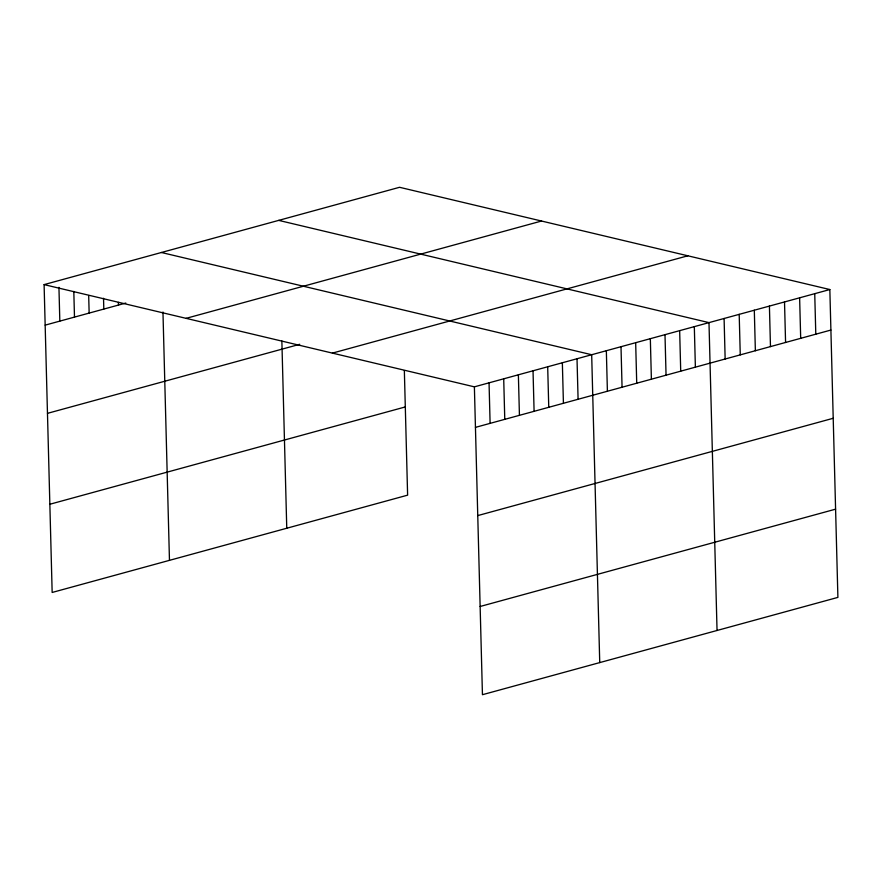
<?xml version="1.0" encoding="UTF-8"?>
<svg xmlns="http://www.w3.org/2000/svg" width="882" height="882" viewBox="0 0 882 882"><rect width="100%" height="100%" fill="white"/><g stroke="black" fill="none" stroke-linecap="round" stroke-linejoin="round"><path stroke-width="1.32" d="M44.1 284.61L399.557 187.293L829.841 289.539L837.9 597.39L482.443 694.707L474.384 386.845L44.1 284.61L52.159 592.461L407.616 495.155L404.353 370.572M45.158 325.138L125.806 303.055M186.091 318.347L541.548 221.029M47.474 413.349L299.704 344.3M332.393 353.109L687.85 255.791M474.384 386.845L829.841 289.539M49.855 504.25L405.312 406.933M475.442 427.373L830.899 330.055M477.746 515.595L833.214 418.277M480.128 606.485L835.585 509.168M278.701 220.379L708.985 322.625L717.044 630.476M161.406 252.495L591.679 354.729L599.738 662.591M814.736 293.673L815.795 334.19M799.621 297.807L800.691 338.335M784.517 301.942L785.575 342.47M769.413 306.076L770.471 346.604M754.308 310.21L755.367 350.738M739.193 314.345L740.263 354.873M724.089 318.49L725.147 359.007M694.321 326.638L695.38 367.155M679.658 330.651L680.717 371.179M664.995 334.664L666.053 375.192M650.332 338.677L651.39 379.205M635.668 342.69L636.727 383.218M621.005 346.703L622.064 387.231M606.342 350.716L607.4 391.244M577.015 358.753L578.085 399.27M562.352 362.767L563.422 403.283M547.689 366.78L548.758 407.297M533.026 370.793L534.095 411.321M518.373 374.806L519.432 415.334M503.71 378.819L504.769 419.347M489.047 382.832L490.105 423.36M281.865 340.981L286.76 528.241M162.961 312.019L169.465 560.357M118.409 302.361L118.475 305.062M103.525 298.27L103.811 309.075M88.685 295.525L89.148 313.088M73.812 291.435L74.485 317.101M58.94 287.345L59.822 321.114"/></g></svg>
